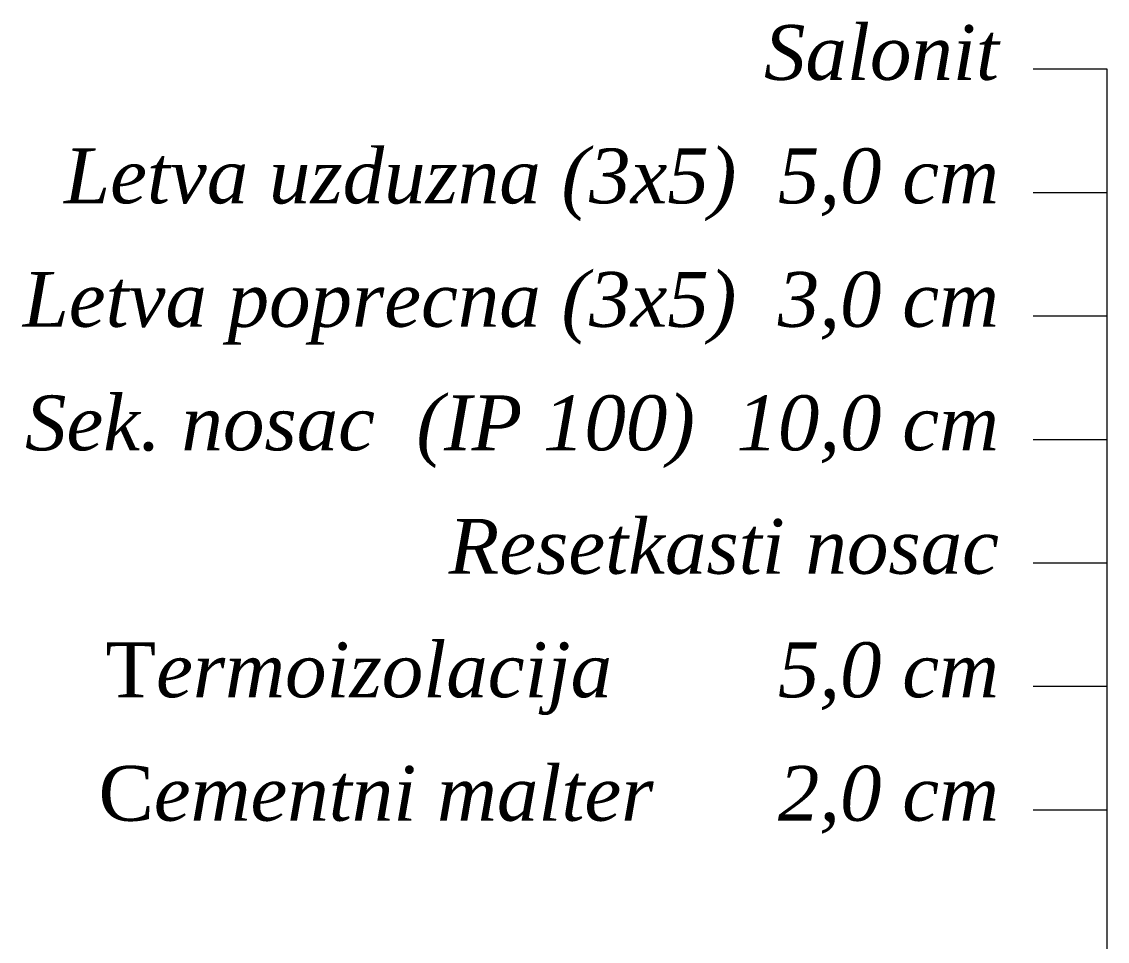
# Model space of a CAD drawing. Header units: millimetres. Extents: x 73 to 57768, y -40361 to 10065.
# Drawn here: x 37425 to 38216, y 7636 to 8306 of the extents above; entities that cross this region are included whole.
import ezdxf

# ---------------------------------------------------------------- set-up
doc = ezdxf.new("R2010")
doc.units = ezdxf.units.MM
doc.layers.add('pogled', color=7, linetype='Continuous', lineweight=5, true_color=0x8db1c3)
doc.styles.add('zlaja', font='verdana.TTF', dxfattribs={"height": 40})

msp = doc.modelspace()

# ---------------------------------------------------------------- linework, layer by layer
at = {"layer": 'pogled'}
for p, q in [((38216.412, 8271.31), (38162.412, 8271.31)), ((38216.412, 7477.434), (38216.412, 8271.31)), ((38216.412, 8181.31), (38162.412, 8181.31)), ((38216.412, 8091.31), (38162.412, 8091.31)), ((38216.412, 8001.31), (38162.412, 8001.31)), ((38216.412, 7911.31), (38162.412, 7911.31)), ((38216.412, 7821.31), (38162.412, 7821.31)), ((38216.412, 7731.31), (38162.412, 7731.31))]:
    msp.add_line(p, q, dxfattribs=at)

# ---------------------------------------------------------------- texts
at = {"layer": 'pogled', "char_height": 40, "attachment_point": 3, "style": 'zlaja'}
for s, insert, width in [('{\\fBook Antiqua|b0|i1|c0|p18;Salonit }', (38137.455, 8303.582), 1060.6783), ('{\\fBook Antiqua|b0|i1|c0|p18;Letva uzduzna (3x5)  5,0 cm}', (38137.455, 8213.582), 1060.6783), ('{\\fBook Antiqua|b0|i1|c0|p18;Letva poprecna (3x5)  3,0 cm}', (38137.455, 8123.582), 1060.6783), ('{\\fBook Antiqua|b0|i1|c0|p18;Sek. nosac  (IP 100)  10,0 cm}', (38137.455, 8033.582), 1060.6783), ('{\\fBook Antiqua|b0|i1|c0|p18;Resetkasti nosac}', (38137.455, 7943.582), 1060.6783), ('{\\fBook Antiqua|b0|i0|c238|p18;T\\fBook Antiqua|b0|i1|c238|p18;ermoizolacija        5,0 cm}', (38137.455, 7853.582), 1333.707), ('{\\fBook Antiqua|b0|i0|c238|p18;C\\fBook Antiqua|b0|i1|c238|p18;ementni malter     \\fBook Antiqua|b0|i0|c238|p18; \\fBook Antiqua|b0|i1|c238|p18;2,0 cm}', (38137.455, 7763.582), 1060.6783)]:
    msp.add_mtext(s, dxfattribs=dict(at, insert=insert, width=width))

doc.saveas('drawing.dxf')
